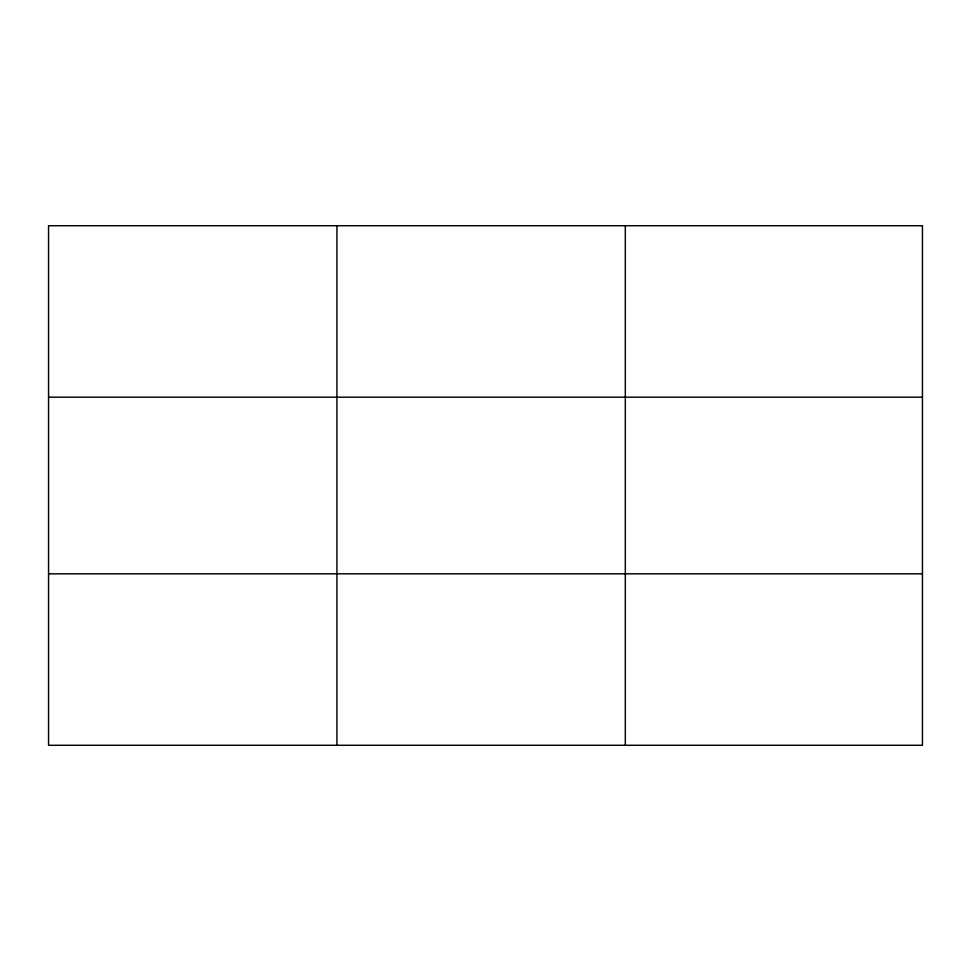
<?xml version="1.0" encoding="UTF-8"?>
<svg xmlns="http://www.w3.org/2000/svg" width="971" height="971" viewBox="0 0 971 971"><rect width="100%" height="100%" fill="white"/><g stroke="black" fill="none" stroke-linecap="round" stroke-linejoin="round"><path stroke-width="1.46" d="M336.937 225.721L336.937 745.279M625.324 225.721L625.324 745.279M48.55 397.175L922.45 397.175M48.55 573.825L922.45 573.825M922.45 225.721L922.45 745.279L48.55 745.279L48.55 225.721L922.45 225.721"/></g></svg>
